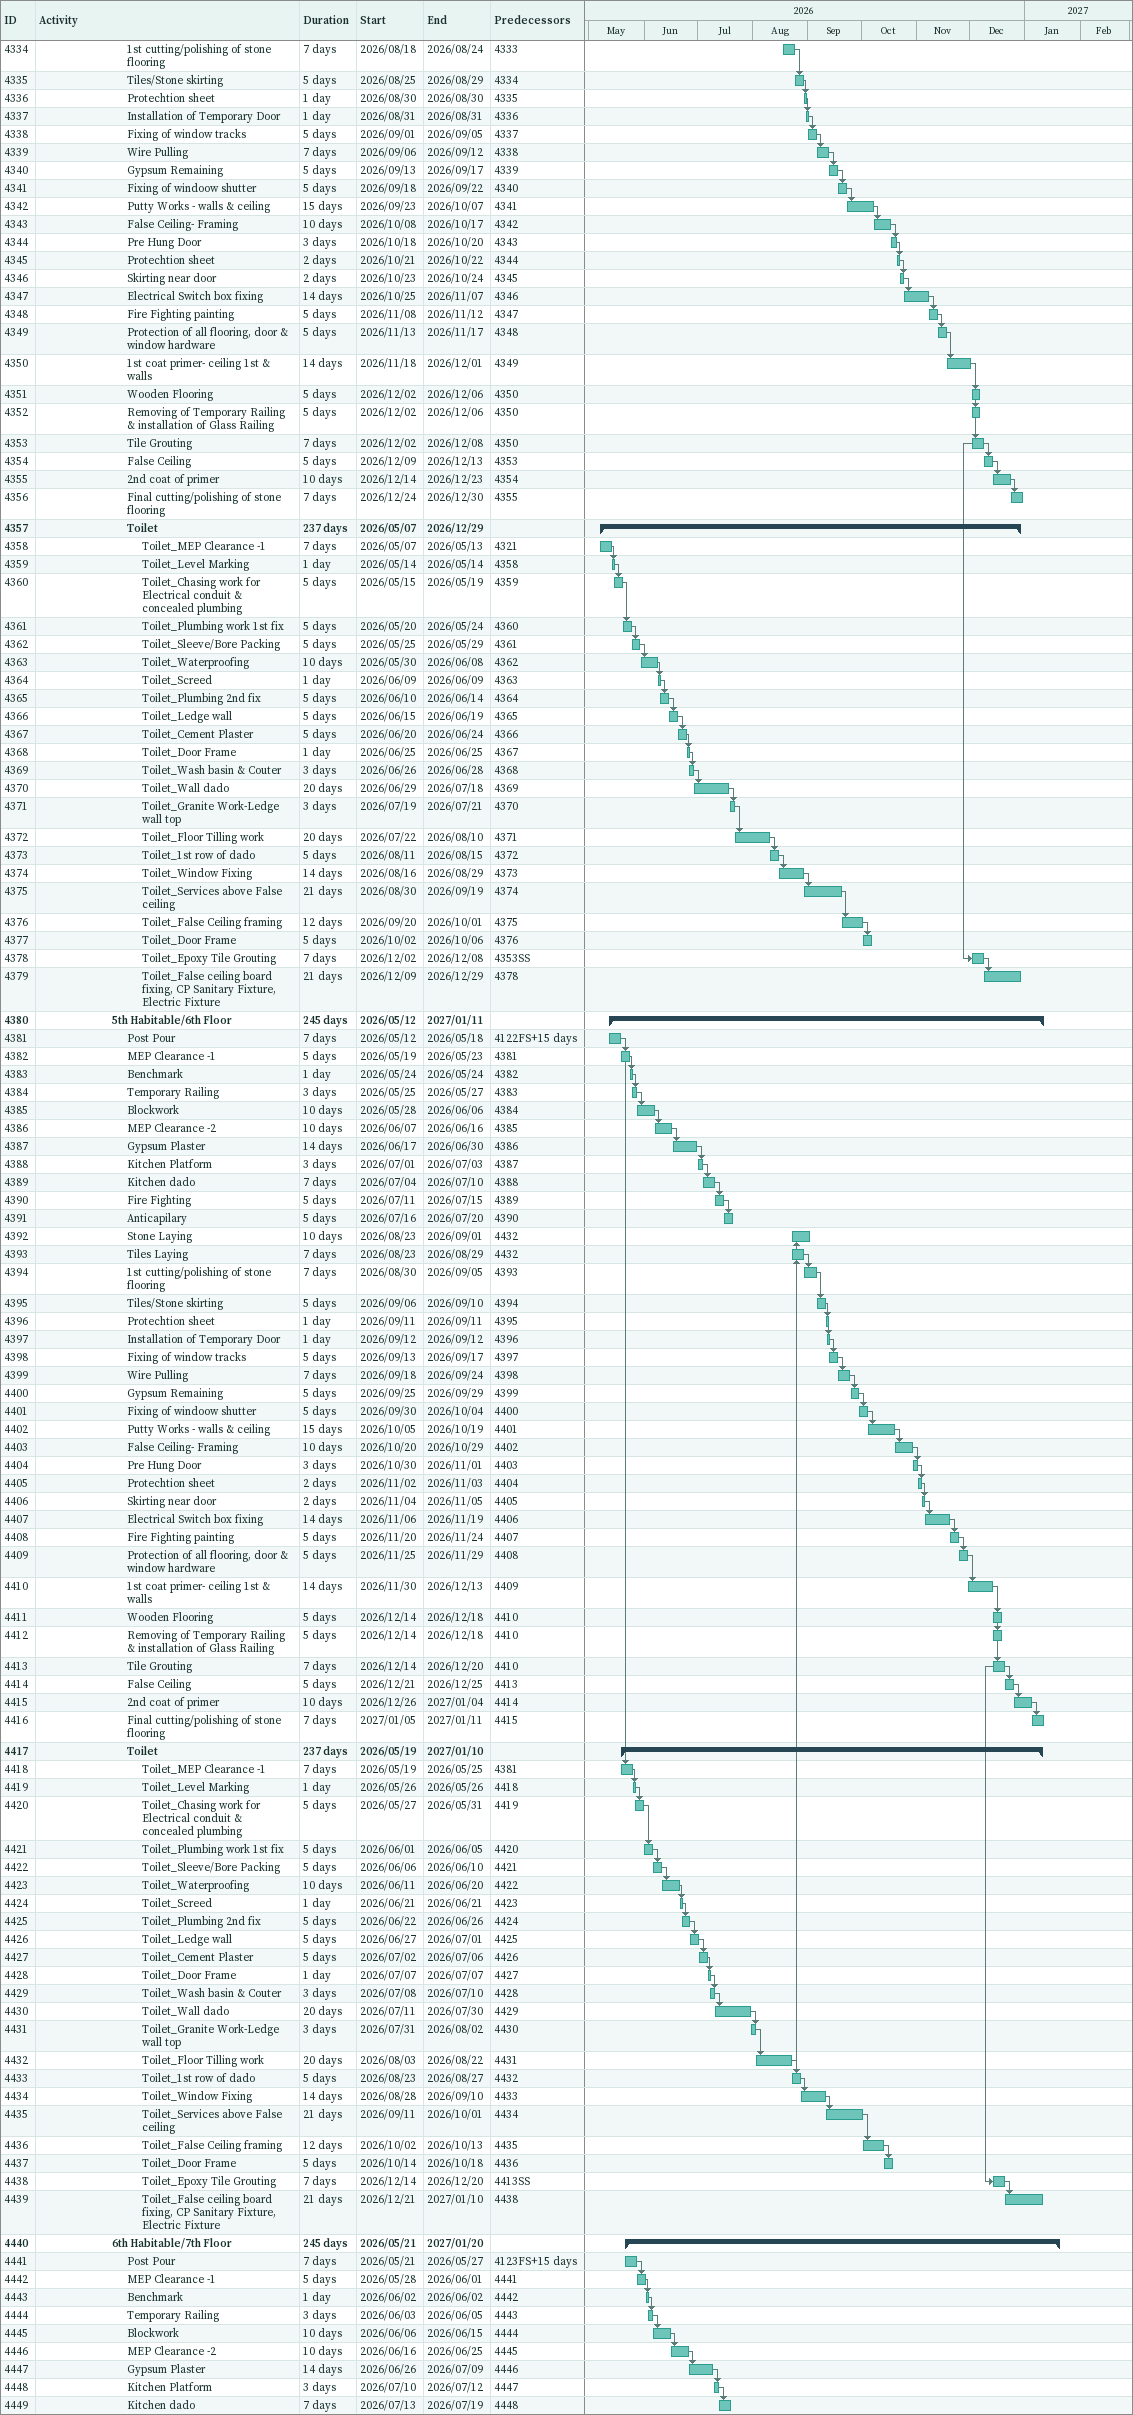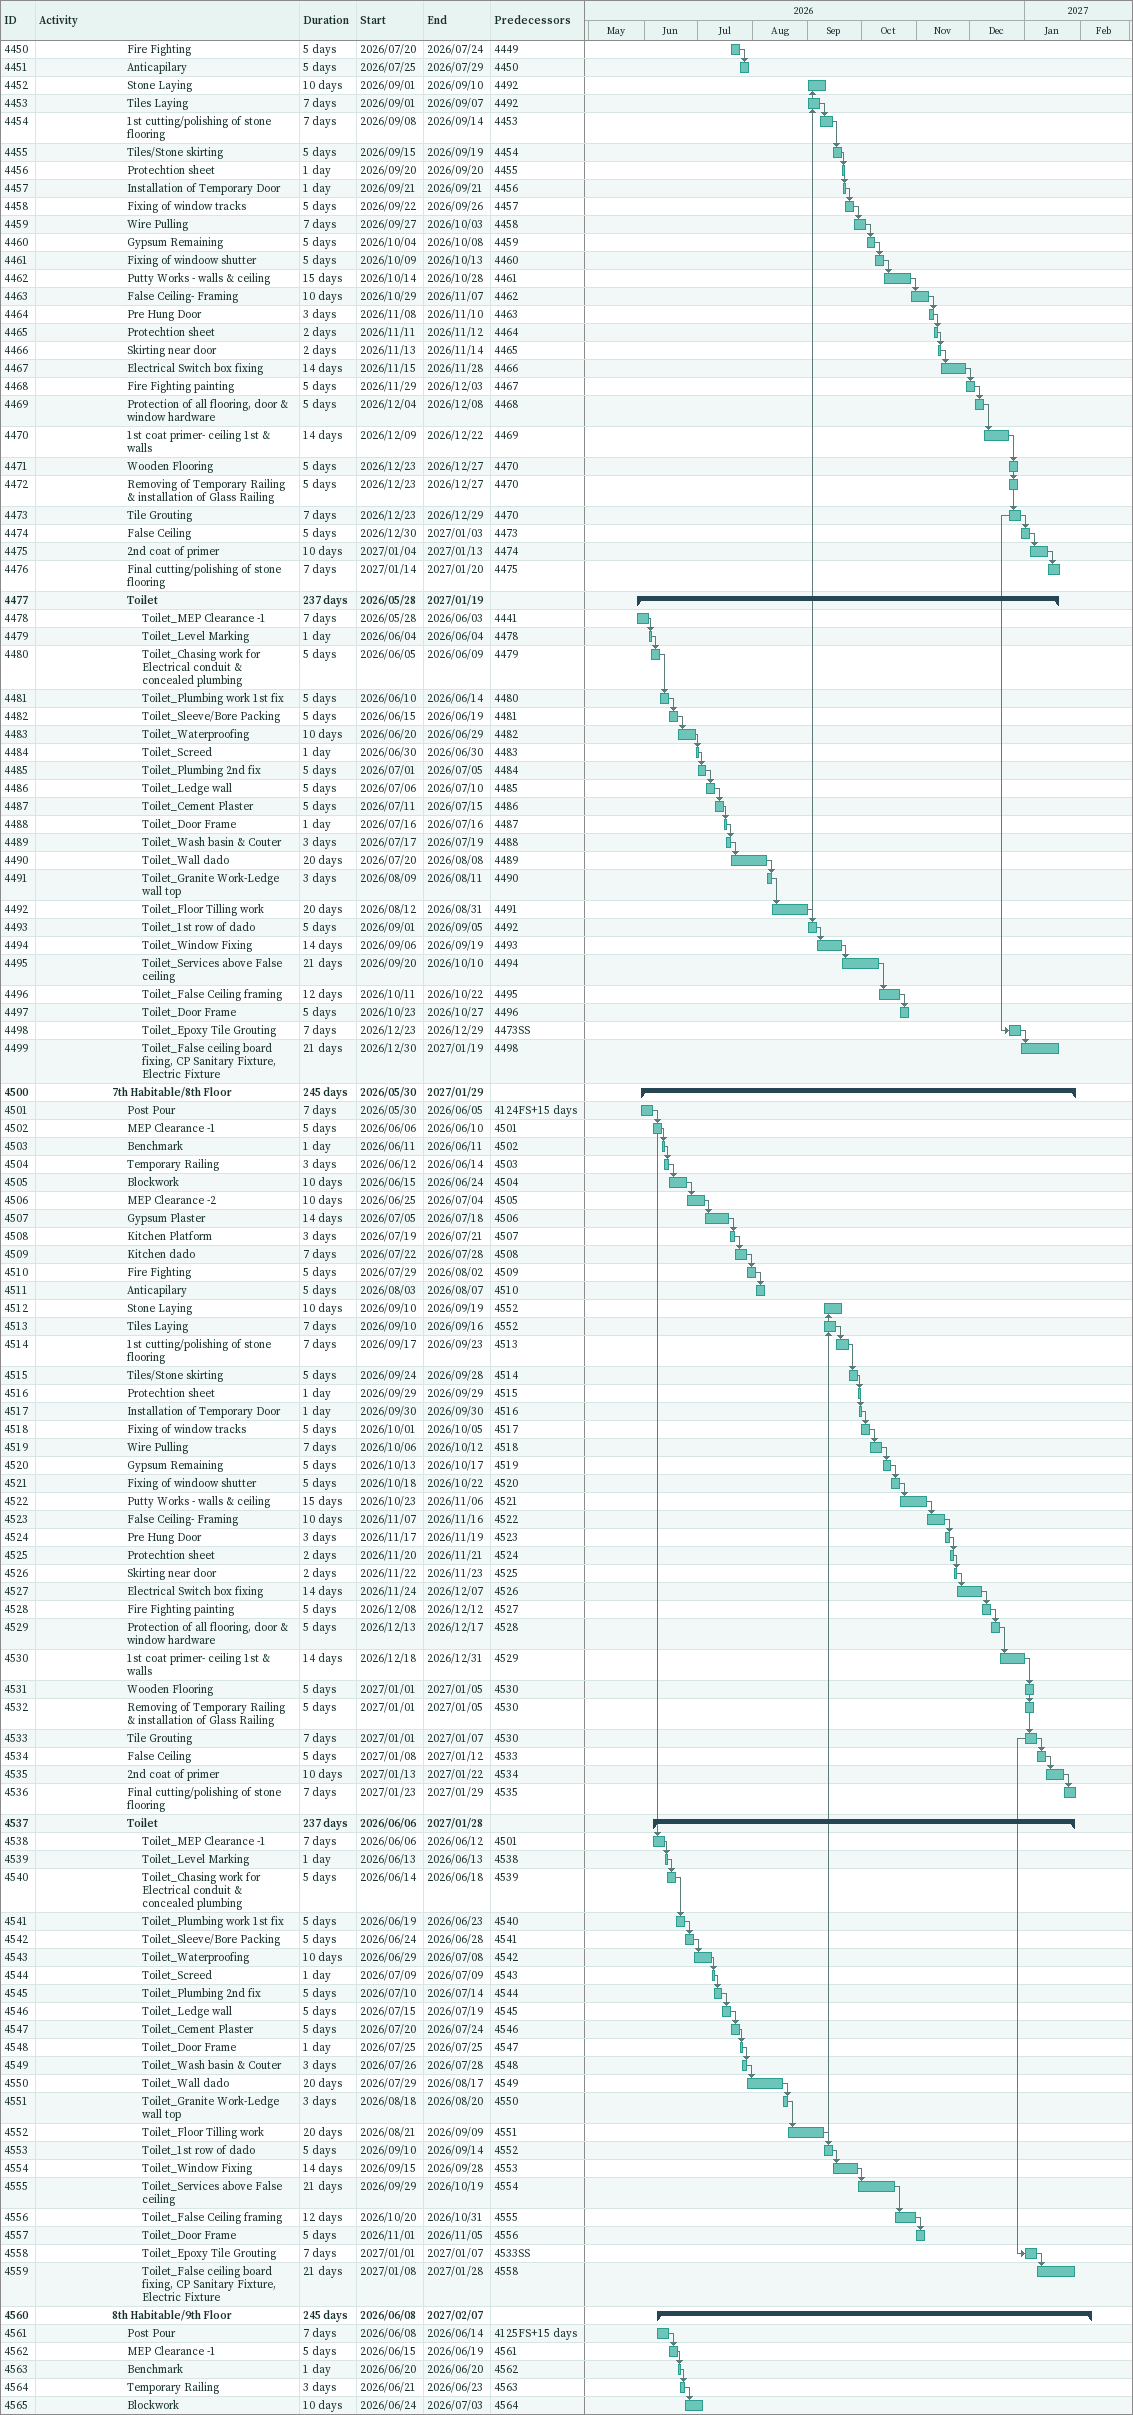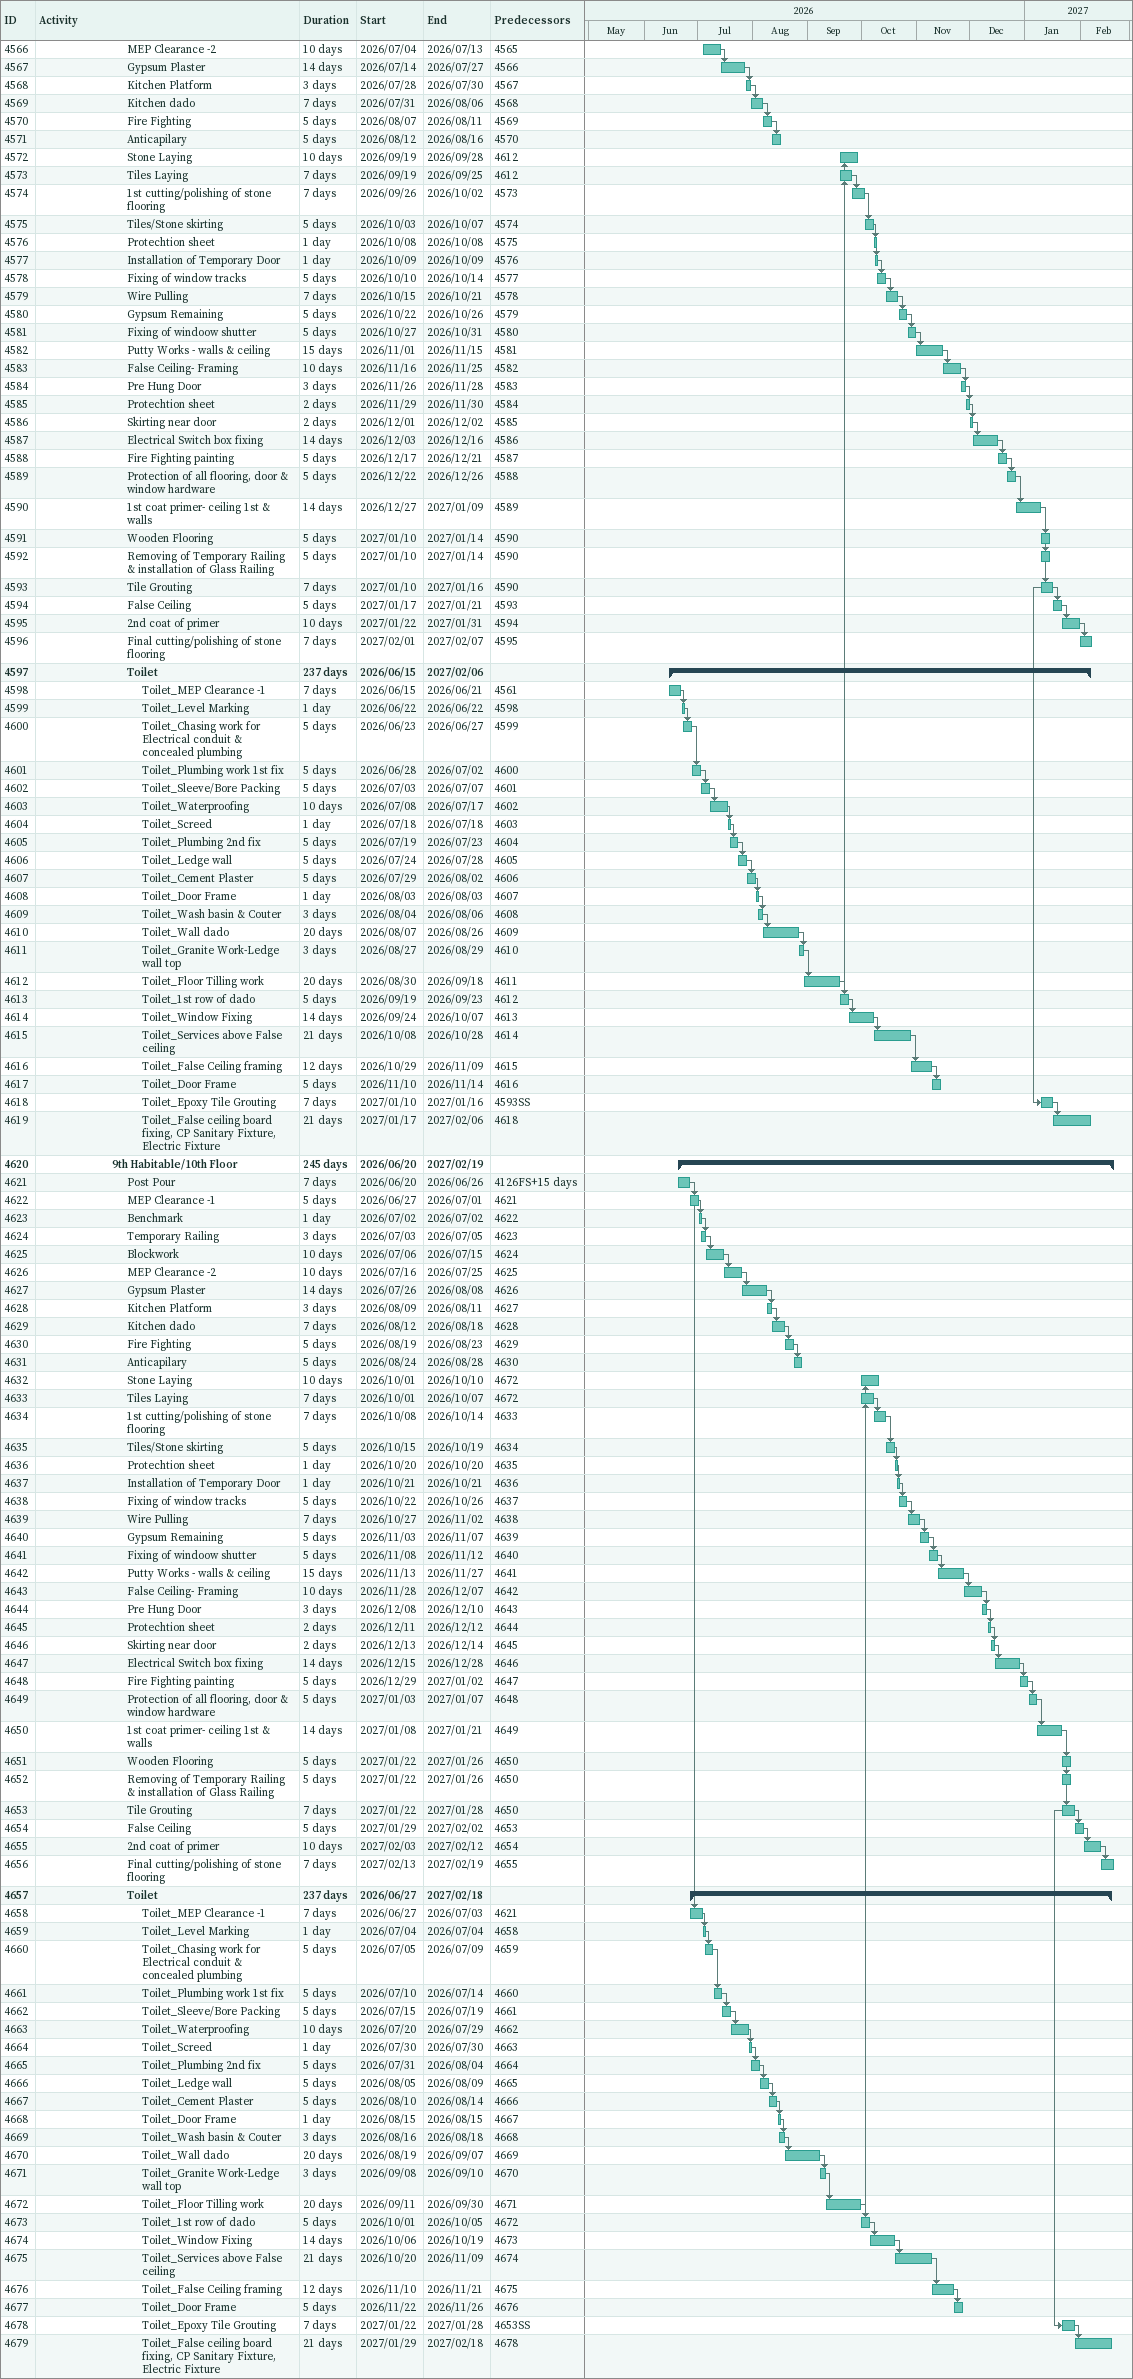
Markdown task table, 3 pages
| ID | Level | Task | Duration | Start | Finish | Predecessors |
|---|---|---|---|---|---|---|
| 4334 | 7 | 1st cutting/polishing of stone flooring | 7d | 2026-08-18 | 2026-08-24 | 4333 |
| 4335 | 7 | Tiles/Stone skirting | 5d | 2026-08-25 | 2026-08-29 | 4334 |
| 4336 | 7 | Protechtion sheet | 1d | 2026-08-30 | 2026-08-30 | 4335 |
| 4337 | 7 | Installation of Temporary Door | 1d | 2026-08-31 | 2026-08-31 | 4336 |
| 4338 | 7 | Fixing of window tracks | 5d | 2026-09-01 | 2026-09-05 | 4337 |
| 4339 | 7 | Wire Pulling | 7d | 2026-09-06 | 2026-09-12 | 4338 |
| 4340 | 7 | Gypsum Remaining | 5d | 2026-09-13 | 2026-09-17 | 4339 |
| 4341 | 7 | Fixing of windoow shutter | 5d | 2026-09-18 | 2026-09-22 | 4340 |
| 4342 | 7 | Putty Works - walls & ceiling | 15d | 2026-09-23 | 2026-10-07 | 4341 |
| 4343 | 7 | False Ceiling- Framing | 10d | 2026-10-08 | 2026-10-17 | 4342 |
| 4344 | 7 | Pre Hung Door | 3d | 2026-10-18 | 2026-10-20 | 4343 |
| 4345 | 7 | Protechtion sheet | 2d | 2026-10-21 | 2026-10-22 | 4344 |
| 4346 | 7 | Skirting near door | 2d | 2026-10-23 | 2026-10-24 | 4345 |
| 4347 | 7 | Electrical Switch box fixing | 14d | 2026-10-25 | 2026-11-07 | 4346 |
| 4348 | 7 | Fire Fighting painting | 5d | 2026-11-08 | 2026-11-12 | 4347 |
| 4349 | 7 | Protection of all flooring, door & window hardware | 5d | 2026-11-13 | 2026-11-17 | 4348 |
| 4350 | 7 | 1st coat primer- ceiling 1st & walls | 14d | 2026-11-18 | 2026-12-01 | 4349 |
| 4351 | 7 | Wooden Flooring | 5d | 2026-12-02 | 2026-12-06 | 4350 |
| 4352 | 7 | Removing of Temporary Railing & installation of Glass Railing | 5d | 2026-12-02 | 2026-12-06 | 4350 |
| 4353 | 7 | Tile Grouting | 7d | 2026-12-02 | 2026-12-08 | 4350 |
| 4354 | 7 | False Ceiling | 5d | 2026-12-09 | 2026-12-13 | 4353 |
| 4355 | 7 | 2nd coat of primer | 10d | 2026-12-14 | 2026-12-23 | 4354 |
| 4356 | 7 | Final cutting/polishing of stone flooring | 7d | 2026-12-24 | 2026-12-30 | 4355 |
| 4357 | 7 | **Toilet** | 237d | 2026-05-07 | 2026-12-29 |  |
| 4358 | 8 | Toilet_MEP Clearance -1 | 7d | 2026-05-07 | 2026-05-13 | 4321 |
| 4359 | 8 | Toilet_Level Marking | 1d | 2026-05-14 | 2026-05-14 | 4358 |
| 4360 | 8 | Toilet_Chasing work for Electrical conduit & concealed plumbing | 5d | 2026-05-15 | 2026-05-19 | 4359 |
| 4361 | 8 | Toilet_Plumbing work 1st fix | 5d | 2026-05-20 | 2026-05-24 | 4360 |
| 4362 | 8 | Toilet_Sleeve/Bore Packing | 5d | 2026-05-25 | 2026-05-29 | 4361 |
| 4363 | 8 | Toilet_Waterproofing | 10d | 2026-05-30 | 2026-06-08 | 4362 |
| 4364 | 8 | Toilet_Screed | 1d | 2026-06-09 | 2026-06-09 | 4363 |
| 4365 | 8 | Toilet_Plumbing 2nd fix | 5d | 2026-06-10 | 2026-06-14 | 4364 |
| 4366 | 8 | Toilet_Ledge wall | 5d | 2026-06-15 | 2026-06-19 | 4365 |
| 4367 | 8 | Toilet_Cement Plaster | 5d | 2026-06-20 | 2026-06-24 | 4366 |
| 4368 | 8 | Toilet_Door Frame | 1d | 2026-06-25 | 2026-06-25 | 4367 |
| 4369 | 8 | Toilet_Wash basin & Couter | 3d | 2026-06-26 | 2026-06-28 | 4368 |
| 4370 | 8 | Toilet_Wall dado | 20d | 2026-06-29 | 2026-07-18 | 4369 |
| 4371 | 8 | Toilet_Granite Work-Ledge wall top | 3d | 2026-07-19 | 2026-07-21 | 4370 |
| 4372 | 8 | Toilet_Floor Tilling work | 20d | 2026-07-22 | 2026-08-10 | 4371 |
| 4373 | 8 | Toilet_1st row of dado | 5d | 2026-08-11 | 2026-08-15 | 4372 |
| 4374 | 8 | Toilet_Window Fixing | 14d | 2026-08-16 | 2026-08-29 | 4373 |
| 4375 | 8 | Toilet_Services above False ceiling | 21d | 2026-08-30 | 2026-09-19 | 4374 |
| 4376 | 8 | Toilet_False Ceiling framing | 12d | 2026-09-20 | 2026-10-01 | 4375 |
| 4377 | 8 | Toilet_Door Frame | 5d | 2026-10-02 | 2026-10-06 | 4376 |
| 4378 | 8 | Toilet_Epoxy Tile Grouting | 7d | 2026-12-02 | 2026-12-08 | 4353SS |
| 4379 | 8 | Toilet_False ceiling board fixing, CP Sanitary Fixture, Electric Fixture | 21d | 2026-12-09 | 2026-12-29 | 4378 |
| 4380 | 6 | **5th Habitable/6th Floor** | 245d | 2026-05-12 | 2027-01-11 |  |
| 4381 | 7 | Post Pour | 7d | 2026-05-12 | 2026-05-18 | 4122FS+15d |
| 4382 | 7 | MEP Clearance -1 | 5d | 2026-05-19 | 2026-05-23 | 4381 |
| 4383 | 7 | Benchmark | 1d | 2026-05-24 | 2026-05-24 | 4382 |
| 4384 | 7 | Temporary Railing | 3d | 2026-05-25 | 2026-05-27 | 4383 |
| 4385 | 7 | Blockwork | 10d | 2026-05-28 | 2026-06-06 | 4384 |
| 4386 | 7 | MEP Clearance -2 | 10d | 2026-06-07 | 2026-06-16 | 4385 |
| 4387 | 7 | Gypsum Plaster | 14d | 2026-06-17 | 2026-06-30 | 4386 |
| 4388 | 7 | Kitchen Platform | 3d | 2026-07-01 | 2026-07-03 | 4387 |
| 4389 | 7 | Kitchen dado | 7d | 2026-07-04 | 2026-07-10 | 4388 |
| 4390 | 7 | Fire Fighting | 5d | 2026-07-11 | 2026-07-15 | 4389 |
| 4391 | 7 | Anticapilary | 5d | 2026-07-16 | 2026-07-20 | 4390 |
| 4392 | 7 | Stone Laying | 10d | 2026-08-23 | 2026-09-01 | 4432 |
| 4393 | 7 | Tiles Laying | 7d | 2026-08-23 | 2026-08-29 | 4432 |
| 4394 | 7 | 1st cutting/polishing of stone flooring | 7d | 2026-08-30 | 2026-09-05 | 4393 |
| 4395 | 7 | Tiles/Stone skirting | 5d | 2026-09-06 | 2026-09-10 | 4394 |
| 4396 | 7 | Protechtion sheet | 1d | 2026-09-11 | 2026-09-11 | 4395 |
| 4397 | 7 | Installation of Temporary Door | 1d | 2026-09-12 | 2026-09-12 | 4396 |
| 4398 | 7 | Fixing of window tracks | 5d | 2026-09-13 | 2026-09-17 | 4397 |
| 4399 | 7 | Wire Pulling | 7d | 2026-09-18 | 2026-09-24 | 4398 |
| 4400 | 7 | Gypsum Remaining | 5d | 2026-09-25 | 2026-09-29 | 4399 |
| 4401 | 7 | Fixing of windoow shutter | 5d | 2026-09-30 | 2026-10-04 | 4400 |
| 4402 | 7 | Putty Works - walls & ceiling | 15d | 2026-10-05 | 2026-10-19 | 4401 |
| 4403 | 7 | False Ceiling- Framing | 10d | 2026-10-20 | 2026-10-29 | 4402 |
| 4404 | 7 | Pre Hung Door | 3d | 2026-10-30 | 2026-11-01 | 4403 |
| 4405 | 7 | Protechtion sheet | 2d | 2026-11-02 | 2026-11-03 | 4404 |
| 4406 | 7 | Skirting near door | 2d | 2026-11-04 | 2026-11-05 | 4405 |
| 4407 | 7 | Electrical Switch box fixing | 14d | 2026-11-06 | 2026-11-19 | 4406 |
| 4408 | 7 | Fire Fighting painting | 5d | 2026-11-20 | 2026-11-24 | 4407 |
| 4409 | 7 | Protection of all flooring, door & window hardware | 5d | 2026-11-25 | 2026-11-29 | 4408 |
| 4410 | 7 | 1st coat primer- ceiling 1st & walls | 14d | 2026-11-30 | 2026-12-13 | 4409 |
| 4411 | 7 | Wooden Flooring | 5d | 2026-12-14 | 2026-12-18 | 4410 |
| 4412 | 7 | Removing of Temporary Railing & installation of Glass Railing | 5d | 2026-12-14 | 2026-12-18 | 4410 |
| 4413 | 7 | Tile Grouting | 7d | 2026-12-14 | 2026-12-20 | 4410 |
| 4414 | 7 | False Ceiling | 5d | 2026-12-21 | 2026-12-25 | 4413 |
| 4415 | 7 | 2nd coat of primer | 10d | 2026-12-26 | 2027-01-04 | 4414 |
| 4416 | 7 | Final cutting/polishing of stone flooring | 7d | 2027-01-05 | 2027-01-11 | 4415 |
| 4417 | 7 | **Toilet** | 237d | 2026-05-19 | 2027-01-10 |  |
| 4418 | 8 | Toilet_MEP Clearance -1 | 7d | 2026-05-19 | 2026-05-25 | 4381 |
| 4419 | 8 | Toilet_Level Marking | 1d | 2026-05-26 | 2026-05-26 | 4418 |
| 4420 | 8 | Toilet_Chasing work for Electrical conduit & concealed plumbing | 5d | 2026-05-27 | 2026-05-31 | 4419 |
| 4421 | 8 | Toilet_Plumbing work 1st fix | 5d | 2026-06-01 | 2026-06-05 | 4420 |
| 4422 | 8 | Toilet_Sleeve/Bore Packing | 5d | 2026-06-06 | 2026-06-10 | 4421 |
| 4423 | 8 | Toilet_Waterproofing | 10d | 2026-06-11 | 2026-06-20 | 4422 |
| 4424 | 8 | Toilet_Screed | 1d | 2026-06-21 | 2026-06-21 | 4423 |
| 4425 | 8 | Toilet_Plumbing 2nd fix | 5d | 2026-06-22 | 2026-06-26 | 4424 |
| 4426 | 8 | Toilet_Ledge wall | 5d | 2026-06-27 | 2026-07-01 | 4425 |
| 4427 | 8 | Toilet_Cement Plaster | 5d | 2026-07-02 | 2026-07-06 | 4426 |
| 4428 | 8 | Toilet_Door Frame | 1d | 2026-07-07 | 2026-07-07 | 4427 |
| 4429 | 8 | Toilet_Wash basin & Couter | 3d | 2026-07-08 | 2026-07-10 | 4428 |
| 4430 | 8 | Toilet_Wall dado | 20d | 2026-07-11 | 2026-07-30 | 4429 |
| 4431 | 8 | Toilet_Granite Work-Ledge wall top | 3d | 2026-07-31 | 2026-08-02 | 4430 |
| 4432 | 8 | Toilet_Floor Tilling work | 20d | 2026-08-03 | 2026-08-22 | 4431 |
| 4433 | 8 | Toilet_1st row of dado | 5d | 2026-08-23 | 2026-08-27 | 4432 |
| 4434 | 8 | Toilet_Window Fixing | 14d | 2026-08-28 | 2026-09-10 | 4433 |
| 4435 | 8 | Toilet_Services above False ceiling | 21d | 2026-09-11 | 2026-10-01 | 4434 |
| 4436 | 8 | Toilet_False Ceiling framing | 12d | 2026-10-02 | 2026-10-13 | 4435 |
| 4437 | 8 | Toilet_Door Frame | 5d | 2026-10-14 | 2026-10-18 | 4436 |
| 4438 | 8 | Toilet_Epoxy Tile Grouting | 7d | 2026-12-14 | 2026-12-20 | 4413SS |
| 4439 | 8 | Toilet_False ceiling board fixing, CP Sanitary Fixture, Electric Fixture | 21d | 2026-12-21 | 2027-01-10 | 4438 |
| 4440 | 6 | **6th Habitable/7th Floor** | 245d | 2026-05-21 | 2027-01-20 |  |
| 4441 | 7 | Post Pour | 7d | 2026-05-21 | 2026-05-27 | 4123FS+15d |
| 4442 | 7 | MEP Clearance -1 | 5d | 2026-05-28 | 2026-06-01 | 4441 |
| 4443 | 7 | Benchmark | 1d | 2026-06-02 | 2026-06-02 | 4442 |
| 4444 | 7 | Temporary Railing | 3d | 2026-06-03 | 2026-06-05 | 4443 |
| 4445 | 7 | Blockwork | 10d | 2026-06-06 | 2026-06-15 | 4444 |
| 4446 | 7 | MEP Clearance -2 | 10d | 2026-06-16 | 2026-06-25 | 4445 |
| 4447 | 7 | Gypsum Plaster | 14d | 2026-06-26 | 2026-07-09 | 4446 |
| 4448 | 7 | Kitchen Platform | 3d | 2026-07-10 | 2026-07-12 | 4447 |
| 4449 | 7 | Kitchen dado | 7d | 2026-07-13 | 2026-07-19 | 4448 |
| 4450 | 7 | Fire Fighting | 5d | 2026-07-20 | 2026-07-24 | 4449 |
| 4451 | 7 | Anticapilary | 5d | 2026-07-25 | 2026-07-29 | 4450 |
| 4452 | 7 | Stone Laying | 10d | 2026-09-01 | 2026-09-10 | 4492 |
| 4453 | 7 | Tiles Laying | 7d | 2026-09-01 | 2026-09-07 | 4492 |
| 4454 | 7 | 1st cutting/polishing of stone flooring | 7d | 2026-09-08 | 2026-09-14 | 4453 |
| 4455 | 7 | Tiles/Stone skirting | 5d | 2026-09-15 | 2026-09-19 | 4454 |
| 4456 | 7 | Protechtion sheet | 1d | 2026-09-20 | 2026-09-20 | 4455 |
| 4457 | 7 | Installation of Temporary Door | 1d | 2026-09-21 | 2026-09-21 | 4456 |
| 4458 | 7 | Fixing of window tracks | 5d | 2026-09-22 | 2026-09-26 | 4457 |
| 4459 | 7 | Wire Pulling | 7d | 2026-09-27 | 2026-10-03 | 4458 |
| 4460 | 7 | Gypsum Remaining | 5d | 2026-10-04 | 2026-10-08 | 4459 |
| 4461 | 7 | Fixing of windoow shutter | 5d | 2026-10-09 | 2026-10-13 | 4460 |
| 4462 | 7 | Putty Works - walls & ceiling | 15d | 2026-10-14 | 2026-10-28 | 4461 |
| 4463 | 7 | False Ceiling- Framing | 10d | 2026-10-29 | 2026-11-07 | 4462 |
| 4464 | 7 | Pre Hung Door | 3d | 2026-11-08 | 2026-11-10 | 4463 |
| 4465 | 7 | Protechtion sheet | 2d | 2026-11-11 | 2026-11-12 | 4464 |
| 4466 | 7 | Skirting near door | 2d | 2026-11-13 | 2026-11-14 | 4465 |
| 4467 | 7 | Electrical Switch box fixing | 14d | 2026-11-15 | 2026-11-28 | 4466 |
| 4468 | 7 | Fire Fighting painting | 5d | 2026-11-29 | 2026-12-03 | 4467 |
| 4469 | 7 | Protection of all flooring, door & window hardware | 5d | 2026-12-04 | 2026-12-08 | 4468 |
| 4470 | 7 | 1st coat primer- ceiling 1st & walls | 14d | 2026-12-09 | 2026-12-22 | 4469 |
| 4471 | 7 | Wooden Flooring | 5d | 2026-12-23 | 2026-12-27 | 4470 |
| 4472 | 7 | Removing of Temporary Railing & installation of Glass Railing | 5d | 2026-12-23 | 2026-12-27 | 4470 |
| 4473 | 7 | Tile Grouting | 7d | 2026-12-23 | 2026-12-29 | 4470 |
| 4474 | 7 | False Ceiling | 5d | 2026-12-30 | 2027-01-03 | 4473 |
| 4475 | 7 | 2nd coat of primer | 10d | 2027-01-04 | 2027-01-13 | 4474 |
| 4476 | 7 | Final cutting/polishing of stone flooring | 7d | 2027-01-14 | 2027-01-20 | 4475 |
| 4477 | 7 | **Toilet** | 237d | 2026-05-28 | 2027-01-19 |  |
| 4478 | 8 | Toilet_MEP Clearance -1 | 7d | 2026-05-28 | 2026-06-03 | 4441 |
| 4479 | 8 | Toilet_Level Marking | 1d | 2026-06-04 | 2026-06-04 | 4478 |
| 4480 | 8 | Toilet_Chasing work for Electrical conduit & concealed plumbing | 5d | 2026-06-05 | 2026-06-09 | 4479 |
| 4481 | 8 | Toilet_Plumbing work 1st fix | 5d | 2026-06-10 | 2026-06-14 | 4480 |
| 4482 | 8 | Toilet_Sleeve/Bore Packing | 5d | 2026-06-15 | 2026-06-19 | 4481 |
| 4483 | 8 | Toilet_Waterproofing | 10d | 2026-06-20 | 2026-06-29 | 4482 |
| 4484 | 8 | Toilet_Screed | 1d | 2026-06-30 | 2026-06-30 | 4483 |
| 4485 | 8 | Toilet_Plumbing 2nd fix | 5d | 2026-07-01 | 2026-07-05 | 4484 |
| 4486 | 8 | Toilet_Ledge wall | 5d | 2026-07-06 | 2026-07-10 | 4485 |
| 4487 | 8 | Toilet_Cement Plaster | 5d | 2026-07-11 | 2026-07-15 | 4486 |
| 4488 | 8 | Toilet_Door Frame | 1d | 2026-07-16 | 2026-07-16 | 4487 |
| 4489 | 8 | Toilet_Wash basin & Couter | 3d | 2026-07-17 | 2026-07-19 | 4488 |
| 4490 | 8 | Toilet_Wall dado | 20d | 2026-07-20 | 2026-08-08 | 4489 |
| 4491 | 8 | Toilet_Granite Work-Ledge wall top | 3d | 2026-08-09 | 2026-08-11 | 4490 |
| 4492 | 8 | Toilet_Floor Tilling work | 20d | 2026-08-12 | 2026-08-31 | 4491 |
| 4493 | 8 | Toilet_1st row of dado | 5d | 2026-09-01 | 2026-09-05 | 4492 |
| 4494 | 8 | Toilet_Window Fixing | 14d | 2026-09-06 | 2026-09-19 | 4493 |
| 4495 | 8 | Toilet_Services above False ceiling | 21d | 2026-09-20 | 2026-10-10 | 4494 |
| 4496 | 8 | Toilet_False Ceiling framing | 12d | 2026-10-11 | 2026-10-22 | 4495 |
| 4497 | 8 | Toilet_Door Frame | 5d | 2026-10-23 | 2026-10-27 | 4496 |
| 4498 | 8 | Toilet_Epoxy Tile Grouting | 7d | 2026-12-23 | 2026-12-29 | 4473SS |
| 4499 | 8 | Toilet_False ceiling board fixing, CP Sanitary Fixture, Electric Fixture | 21d | 2026-12-30 | 2027-01-19 | 4498 |
| 4500 | 6 | **7th Habitable/8th Floor** | 245d | 2026-05-30 | 2027-01-29 |  |
| 4501 | 7 | Post Pour | 7d | 2026-05-30 | 2026-06-05 | 4124FS+15d |
| 4502 | 7 | MEP Clearance -1 | 5d | 2026-06-06 | 2026-06-10 | 4501 |
| 4503 | 7 | Benchmark | 1d | 2026-06-11 | 2026-06-11 | 4502 |
| 4504 | 7 | Temporary Railing | 3d | 2026-06-12 | 2026-06-14 | 4503 |
| 4505 | 7 | Blockwork | 10d | 2026-06-15 | 2026-06-24 | 4504 |
| 4506 | 7 | MEP Clearance -2 | 10d | 2026-06-25 | 2026-07-04 | 4505 |
| 4507 | 7 | Gypsum Plaster | 14d | 2026-07-05 | 2026-07-18 | 4506 |
| 4508 | 7 | Kitchen Platform | 3d | 2026-07-19 | 2026-07-21 | 4507 |
| 4509 | 7 | Kitchen dado | 7d | 2026-07-22 | 2026-07-28 | 4508 |
| 4510 | 7 | Fire Fighting | 5d | 2026-07-29 | 2026-08-02 | 4509 |
| 4511 | 7 | Anticapilary | 5d | 2026-08-03 | 2026-08-07 | 4510 |
| 4512 | 7 | Stone Laying | 10d | 2026-09-10 | 2026-09-19 | 4552 |
| 4513 | 7 | Tiles Laying | 7d | 2026-09-10 | 2026-09-16 | 4552 |
| 4514 | 7 | 1st cutting/polishing of stone flooring | 7d | 2026-09-17 | 2026-09-23 | 4513 |
| 4515 | 7 | Tiles/Stone skirting | 5d | 2026-09-24 | 2026-09-28 | 4514 |
| 4516 | 7 | Protechtion sheet | 1d | 2026-09-29 | 2026-09-29 | 4515 |
| 4517 | 7 | Installation of Temporary Door | 1d | 2026-09-30 | 2026-09-30 | 4516 |
| 4518 | 7 | Fixing of window tracks | 5d | 2026-10-01 | 2026-10-05 | 4517 |
| 4519 | 7 | Wire Pulling | 7d | 2026-10-06 | 2026-10-12 | 4518 |
| 4520 | 7 | Gypsum Remaining | 5d | 2026-10-13 | 2026-10-17 | 4519 |
| 4521 | 7 | Fixing of windoow shutter | 5d | 2026-10-18 | 2026-10-22 | 4520 |
| 4522 | 7 | Putty Works - walls & ceiling | 15d | 2026-10-23 | 2026-11-06 | 4521 |
| 4523 | 7 | False Ceiling- Framing | 10d | 2026-11-07 | 2026-11-16 | 4522 |
| 4524 | 7 | Pre Hung Door | 3d | 2026-11-17 | 2026-11-19 | 4523 |
| 4525 | 7 | Protechtion sheet | 2d | 2026-11-20 | 2026-11-21 | 4524 |
| 4526 | 7 | Skirting near door | 2d | 2026-11-22 | 2026-11-23 | 4525 |
| 4527 | 7 | Electrical Switch box fixing | 14d | 2026-11-24 | 2026-12-07 | 4526 |
| 4528 | 7 | Fire Fighting painting | 5d | 2026-12-08 | 2026-12-12 | 4527 |
| 4529 | 7 | Protection of all flooring, door & window hardware | 5d | 2026-12-13 | 2026-12-17 | 4528 |
| 4530 | 7 | 1st coat primer- ceiling 1st & walls | 14d | 2026-12-18 | 2026-12-31 | 4529 |
| 4531 | 7 | Wooden Flooring | 5d | 2027-01-01 | 2027-01-05 | 4530 |
| 4532 | 7 | Removing of Temporary Railing & installation of Glass Railing | 5d | 2027-01-01 | 2027-01-05 | 4530 |
| 4533 | 7 | Tile Grouting | 7d | 2027-01-01 | 2027-01-07 | 4530 |
| 4534 | 7 | False Ceiling | 5d | 2027-01-08 | 2027-01-12 | 4533 |
| 4535 | 7 | 2nd coat of primer | 10d | 2027-01-13 | 2027-01-22 | 4534 |
| 4536 | 7 | Final cutting/polishing of stone flooring | 7d | 2027-01-23 | 2027-01-29 | 4535 |
| 4537 | 7 | **Toilet** | 237d | 2026-06-06 | 2027-01-28 |  |
| 4538 | 8 | Toilet_MEP Clearance -1 | 7d | 2026-06-06 | 2026-06-12 | 4501 |
| 4539 | 8 | Toilet_Level Marking | 1d | 2026-06-13 | 2026-06-13 | 4538 |
| 4540 | 8 | Toilet_Chasing work for Electrical conduit & concealed plumbing | 5d | 2026-06-14 | 2026-06-18 | 4539 |
| 4541 | 8 | Toilet_Plumbing work 1st fix | 5d | 2026-06-19 | 2026-06-23 | 4540 |
| 4542 | 8 | Toilet_Sleeve/Bore Packing | 5d | 2026-06-24 | 2026-06-28 | 4541 |
| 4543 | 8 | Toilet_Waterproofing | 10d | 2026-06-29 | 2026-07-08 | 4542 |
| 4544 | 8 | Toilet_Screed | 1d | 2026-07-09 | 2026-07-09 | 4543 |
| 4545 | 8 | Toilet_Plumbing 2nd fix | 5d | 2026-07-10 | 2026-07-14 | 4544 |
| 4546 | 8 | Toilet_Ledge wall | 5d | 2026-07-15 | 2026-07-19 | 4545 |
| 4547 | 8 | Toilet_Cement Plaster | 5d | 2026-07-20 | 2026-07-24 | 4546 |
| 4548 | 8 | Toilet_Door Frame | 1d | 2026-07-25 | 2026-07-25 | 4547 |
| 4549 | 8 | Toilet_Wash basin & Couter | 3d | 2026-07-26 | 2026-07-28 | 4548 |
| 4550 | 8 | Toilet_Wall dado | 20d | 2026-07-29 | 2026-08-17 | 4549 |
| 4551 | 8 | Toilet_Granite Work-Ledge wall top | 3d | 2026-08-18 | 2026-08-20 | 4550 |
| 4552 | 8 | Toilet_Floor Tilling work | 20d | 2026-08-21 | 2026-09-09 | 4551 |
| 4553 | 8 | Toilet_1st row of dado | 5d | 2026-09-10 | 2026-09-14 | 4552 |
| 4554 | 8 | Toilet_Window Fixing | 14d | 2026-09-15 | 2026-09-28 | 4553 |
| 4555 | 8 | Toilet_Services above False ceiling | 21d | 2026-09-29 | 2026-10-19 | 4554 |
| 4556 | 8 | Toilet_False Ceiling framing | 12d | 2026-10-20 | 2026-10-31 | 4555 |
| 4557 | 8 | Toilet_Door Frame | 5d | 2026-11-01 | 2026-11-05 | 4556 |
| 4558 | 8 | Toilet_Epoxy Tile Grouting | 7d | 2027-01-01 | 2027-01-07 | 4533SS |
| 4559 | 8 | Toilet_False ceiling board fixing, CP Sanitary Fixture, Electric Fixture | 21d | 2027-01-08 | 2027-01-28 | 4558 |
| 4560 | 6 | **8th Habitable/9th Floor** | 245d | 2026-06-08 | 2027-02-07 |  |
| 4561 | 7 | Post Pour | 7d | 2026-06-08 | 2026-06-14 | 4125FS+15d |
| 4562 | 7 | MEP Clearance -1 | 5d | 2026-06-15 | 2026-06-19 | 4561 |
| 4563 | 7 | Benchmark | 1d | 2026-06-20 | 2026-06-20 | 4562 |
| 4564 | 7 | Temporary Railing | 3d | 2026-06-21 | 2026-06-23 | 4563 |
| 4565 | 7 | Blockwork | 10d | 2026-06-24 | 2026-07-03 | 4564 |
| 4566 | 7 | MEP Clearance -2 | 10d | 2026-07-04 | 2026-07-13 | 4565 |
| 4567 | 7 | Gypsum Plaster | 14d | 2026-07-14 | 2026-07-27 | 4566 |
| 4568 | 7 | Kitchen Platform | 3d | 2026-07-28 | 2026-07-30 | 4567 |
| 4569 | 7 | Kitchen dado | 7d | 2026-07-31 | 2026-08-06 | 4568 |
| 4570 | 7 | Fire Fighting | 5d | 2026-08-07 | 2026-08-11 | 4569 |
| 4571 | 7 | Anticapilary | 5d | 2026-08-12 | 2026-08-16 | 4570 |
| 4572 | 7 | Stone Laying | 10d | 2026-09-19 | 2026-09-28 | 4612 |
| 4573 | 7 | Tiles Laying | 7d | 2026-09-19 | 2026-09-25 | 4612 |
| 4574 | 7 | 1st cutting/polishing of stone flooring | 7d | 2026-09-26 | 2026-10-02 | 4573 |
| 4575 | 7 | Tiles/Stone skirting | 5d | 2026-10-03 | 2026-10-07 | 4574 |
| 4576 | 7 | Protechtion sheet | 1d | 2026-10-08 | 2026-10-08 | 4575 |
| 4577 | 7 | Installation of Temporary Door | 1d | 2026-10-09 | 2026-10-09 | 4576 |
| 4578 | 7 | Fixing of window tracks | 5d | 2026-10-10 | 2026-10-14 | 4577 |
| 4579 | 7 | Wire Pulling | 7d | 2026-10-15 | 2026-10-21 | 4578 |
| 4580 | 7 | Gypsum Remaining | 5d | 2026-10-22 | 2026-10-26 | 4579 |
| 4581 | 7 | Fixing of windoow shutter | 5d | 2026-10-27 | 2026-10-31 | 4580 |
| 4582 | 7 | Putty Works - walls & ceiling | 15d | 2026-11-01 | 2026-11-15 | 4581 |
| 4583 | 7 | False Ceiling- Framing | 10d | 2026-11-16 | 2026-11-25 | 4582 |
| 4584 | 7 | Pre Hung Door | 3d | 2026-11-26 | 2026-11-28 | 4583 |
| 4585 | 7 | Protechtion sheet | 2d | 2026-11-29 | 2026-11-30 | 4584 |
| 4586 | 7 | Skirting near door | 2d | 2026-12-01 | 2026-12-02 | 4585 |
| 4587 | 7 | Electrical Switch box fixing | 14d | 2026-12-03 | 2026-12-16 | 4586 |
| 4588 | 7 | Fire Fighting painting | 5d | 2026-12-17 | 2026-12-21 | 4587 |
| 4589 | 7 | Protection of all flooring, door & window hardware | 5d | 2026-12-22 | 2026-12-26 | 4588 |
| 4590 | 7 | 1st coat primer- ceiling 1st & walls | 14d | 2026-12-27 | 2027-01-09 | 4589 |
| 4591 | 7 | Wooden Flooring | 5d | 2027-01-10 | 2027-01-14 | 4590 |
| 4592 | 7 | Removing of Temporary Railing & installation of Glass Railing | 5d | 2027-01-10 | 2027-01-14 | 4590 |
| 4593 | 7 | Tile Grouting | 7d | 2027-01-10 | 2027-01-16 | 4590 |
| 4594 | 7 | False Ceiling | 5d | 2027-01-17 | 2027-01-21 | 4593 |
| 4595 | 7 | 2nd coat of primer | 10d | 2027-01-22 | 2027-01-31 | 4594 |
| 4596 | 7 | Final cutting/polishing of stone flooring | 7d | 2027-02-01 | 2027-02-07 | 4595 |
| 4597 | 7 | **Toilet** | 237d | 2026-06-15 | 2027-02-06 |  |
| 4598 | 8 | Toilet_MEP Clearance -1 | 7d | 2026-06-15 | 2026-06-21 | 4561 |
| 4599 | 8 | Toilet_Level Marking | 1d | 2026-06-22 | 2026-06-22 | 4598 |
| 4600 | 8 | Toilet_Chasing work for Electrical conduit & concealed plumbing | 5d | 2026-06-23 | 2026-06-27 | 4599 |
| 4601 | 8 | Toilet_Plumbing work 1st fix | 5d | 2026-06-28 | 2026-07-02 | 4600 |
| 4602 | 8 | Toilet_Sleeve/Bore Packing | 5d | 2026-07-03 | 2026-07-07 | 4601 |
| 4603 | 8 | Toilet_Waterproofing | 10d | 2026-07-08 | 2026-07-17 | 4602 |
| 4604 | 8 | Toilet_Screed | 1d | 2026-07-18 | 2026-07-18 | 4603 |
| 4605 | 8 | Toilet_Plumbing 2nd fix | 5d | 2026-07-19 | 2026-07-23 | 4604 |
| 4606 | 8 | Toilet_Ledge wall | 5d | 2026-07-24 | 2026-07-28 | 4605 |
| 4607 | 8 | Toilet_Cement Plaster | 5d | 2026-07-29 | 2026-08-02 | 4606 |
| 4608 | 8 | Toilet_Door Frame | 1d | 2026-08-03 | 2026-08-03 | 4607 |
| 4609 | 8 | Toilet_Wash basin & Couter | 3d | 2026-08-04 | 2026-08-06 | 4608 |
| 4610 | 8 | Toilet_Wall dado | 20d | 2026-08-07 | 2026-08-26 | 4609 |
| 4611 | 8 | Toilet_Granite Work-Ledge wall top | 3d | 2026-08-27 | 2026-08-29 | 4610 |
| 4612 | 8 | Toilet_Floor Tilling work | 20d | 2026-08-30 | 2026-09-18 | 4611 |
| 4613 | 8 | Toilet_1st row of dado | 5d | 2026-09-19 | 2026-09-23 | 4612 |
| 4614 | 8 | Toilet_Window Fixing | 14d | 2026-09-24 | 2026-10-07 | 4613 |
| 4615 | 8 | Toilet_Services above False ceiling | 21d | 2026-10-08 | 2026-10-28 | 4614 |
| 4616 | 8 | Toilet_False Ceiling framing | 12d | 2026-10-29 | 2026-11-09 | 4615 |
| 4617 | 8 | Toilet_Door Frame | 5d | 2026-11-10 | 2026-11-14 | 4616 |
| 4618 | 8 | Toilet_Epoxy Tile Grouting | 7d | 2027-01-10 | 2027-01-16 | 4593SS |
| 4619 | 8 | Toilet_False ceiling board fixing, CP Sanitary Fixture, Electric Fixture | 21d | 2027-01-17 | 2027-02-06 | 4618 |
| 4620 | 6 | **9th Habitable/10th Floor** | 245d | 2026-06-20 | 2027-02-19 |  |
| 4621 | 7 | Post Pour | 7d | 2026-06-20 | 2026-06-26 | 4126FS+15d |
| 4622 | 7 | MEP Clearance -1 | 5d | 2026-06-27 | 2026-07-01 | 4621 |
| 4623 | 7 | Benchmark | 1d | 2026-07-02 | 2026-07-02 | 4622 |
| 4624 | 7 | Temporary Railing | 3d | 2026-07-03 | 2026-07-05 | 4623 |
| 4625 | 7 | Blockwork | 10d | 2026-07-06 | 2026-07-15 | 4624 |
| 4626 | 7 | MEP Clearance -2 | 10d | 2026-07-16 | 2026-07-25 | 4625 |
| 4627 | 7 | Gypsum Plaster | 14d | 2026-07-26 | 2026-08-08 | 4626 |
| 4628 | 7 | Kitchen Platform | 3d | 2026-08-09 | 2026-08-11 | 4627 |
| 4629 | 7 | Kitchen dado | 7d | 2026-08-12 | 2026-08-18 | 4628 |
| 4630 | 7 | Fire Fighting | 5d | 2026-08-19 | 2026-08-23 | 4629 |
| 4631 | 7 | Anticapilary | 5d | 2026-08-24 | 2026-08-28 | 4630 |
| 4632 | 7 | Stone Laying | 10d | 2026-10-01 | 2026-10-10 | 4672 |
| 4633 | 7 | Tiles Laying | 7d | 2026-10-01 | 2026-10-07 | 4672 |
| 4634 | 7 | 1st cutting/polishing of stone flooring | 7d | 2026-10-08 | 2026-10-14 | 4633 |
| 4635 | 7 | Tiles/Stone skirting | 5d | 2026-10-15 | 2026-10-19 | 4634 |
| 4636 | 7 | Protechtion sheet | 1d | 2026-10-20 | 2026-10-20 | 4635 |
| 4637 | 7 | Installation of Temporary Door | 1d | 2026-10-21 | 2026-10-21 | 4636 |
| 4638 | 7 | Fixing of window tracks | 5d | 2026-10-22 | 2026-10-26 | 4637 |
| 4639 | 7 | Wire Pulling | 7d | 2026-10-27 | 2026-11-02 | 4638 |
| 4640 | 7 | Gypsum Remaining | 5d | 2026-11-03 | 2026-11-07 | 4639 |
| 4641 | 7 | Fixing of windoow shutter | 5d | 2026-11-08 | 2026-11-12 | 4640 |
| 4642 | 7 | Putty Works - walls & ceiling | 15d | 2026-11-13 | 2026-11-27 | 4641 |
| 4643 | 7 | False Ceiling- Framing | 10d | 2026-11-28 | 2026-12-07 | 4642 |
| 4644 | 7 | Pre Hung Door | 3d | 2026-12-08 | 2026-12-10 | 4643 |
| 4645 | 7 | Protechtion sheet | 2d | 2026-12-11 | 2026-12-12 | 4644 |
| 4646 | 7 | Skirting near door | 2d | 2026-12-13 | 2026-12-14 | 4645 |
| 4647 | 7 | Electrical Switch box fixing | 14d | 2026-12-15 | 2026-12-28 | 4646 |
| 4648 | 7 | Fire Fighting painting | 5d | 2026-12-29 | 2027-01-02 | 4647 |
| 4649 | 7 | Protection of all flooring, door & window hardware | 5d | 2027-01-03 | 2027-01-07 | 4648 |
| 4650 | 7 | 1st coat primer- ceiling 1st & walls | 14d | 2027-01-08 | 2027-01-21 | 4649 |
| 4651 | 7 | Wooden Flooring | 5d | 2027-01-22 | 2027-01-26 | 4650 |
| 4652 | 7 | Removing of Temporary Railing & installation of Glass Railing | 5d | 2027-01-22 | 2027-01-26 | 4650 |
| 4653 | 7 | Tile Grouting | 7d | 2027-01-22 | 2027-01-28 | 4650 |
| 4654 | 7 | False Ceiling | 5d | 2027-01-29 | 2027-02-02 | 4653 |
| 4655 | 7 | 2nd coat of primer | 10d | 2027-02-03 | 2027-02-12 | 4654 |
| 4656 | 7 | Final cutting/polishing of stone flooring | 7d | 2027-02-13 | 2027-02-19 | 4655 |
| 4657 | 7 | **Toilet** | 237d | 2026-06-27 | 2027-02-18 |  |
| 4658 | 8 | Toilet_MEP Clearance -1 | 7d | 2026-06-27 | 2026-07-03 | 4621 |
| 4659 | 8 | Toilet_Level Marking | 1d | 2026-07-04 | 2026-07-04 | 4658 |
| 4660 | 8 | Toilet_Chasing work for Electrical conduit & concealed plumbing | 5d | 2026-07-05 | 2026-07-09 | 4659 |
| 4661 | 8 | Toilet_Plumbing work 1st fix | 5d | 2026-07-10 | 2026-07-14 | 4660 |
| 4662 | 8 | Toilet_Sleeve/Bore Packing | 5d | 2026-07-15 | 2026-07-19 | 4661 |
| 4663 | 8 | Toilet_Waterproofing | 10d | 2026-07-20 | 2026-07-29 | 4662 |
| 4664 | 8 | Toilet_Screed | 1d | 2026-07-30 | 2026-07-30 | 4663 |
| 4665 | 8 | Toilet_Plumbing 2nd fix | 5d | 2026-07-31 | 2026-08-04 | 4664 |
| 4666 | 8 | Toilet_Ledge wall | 5d | 2026-08-05 | 2026-08-09 | 4665 |
| 4667 | 8 | Toilet_Cement Plaster | 5d | 2026-08-10 | 2026-08-14 | 4666 |
| 4668 | 8 | Toilet_Door Frame | 1d | 2026-08-15 | 2026-08-15 | 4667 |
| 4669 | 8 | Toilet_Wash basin & Couter | 3d | 2026-08-16 | 2026-08-18 | 4668 |
| 4670 | 8 | Toilet_Wall dado | 20d | 2026-08-19 | 2026-09-07 | 4669 |
| 4671 | 8 | Toilet_Granite Work-Ledge wall top | 3d | 2026-09-08 | 2026-09-10 | 4670 |
| 4672 | 8 | Toilet_Floor Tilling work | 20d | 2026-09-11 | 2026-09-30 | 4671 |
| 4673 | 8 | Toilet_1st row of dado | 5d | 2026-10-01 | 2026-10-05 | 4672 |
| 4674 | 8 | Toilet_Window Fixing | 14d | 2026-10-06 | 2026-10-19 | 4673 |
| 4675 | 8 | Toilet_Services above False ceiling | 21d | 2026-10-20 | 2026-11-09 | 4674 |
| 4676 | 8 | Toilet_False Ceiling framing | 12d | 2026-11-10 | 2026-11-21 | 4675 |
| 4677 | 8 | Toilet_Door Frame | 5d | 2026-11-22 | 2026-11-26 | 4676 |
| 4678 | 8 | Toilet_Epoxy Tile Grouting | 7d | 2027-01-22 | 2027-01-28 | 4653SS |
| 4679 | 8 | Toilet_False ceiling board fixing, CP Sanitary Fixture, Electric Fixture | 21d | 2027-01-29 | 2027-02-18 | 4678 |
